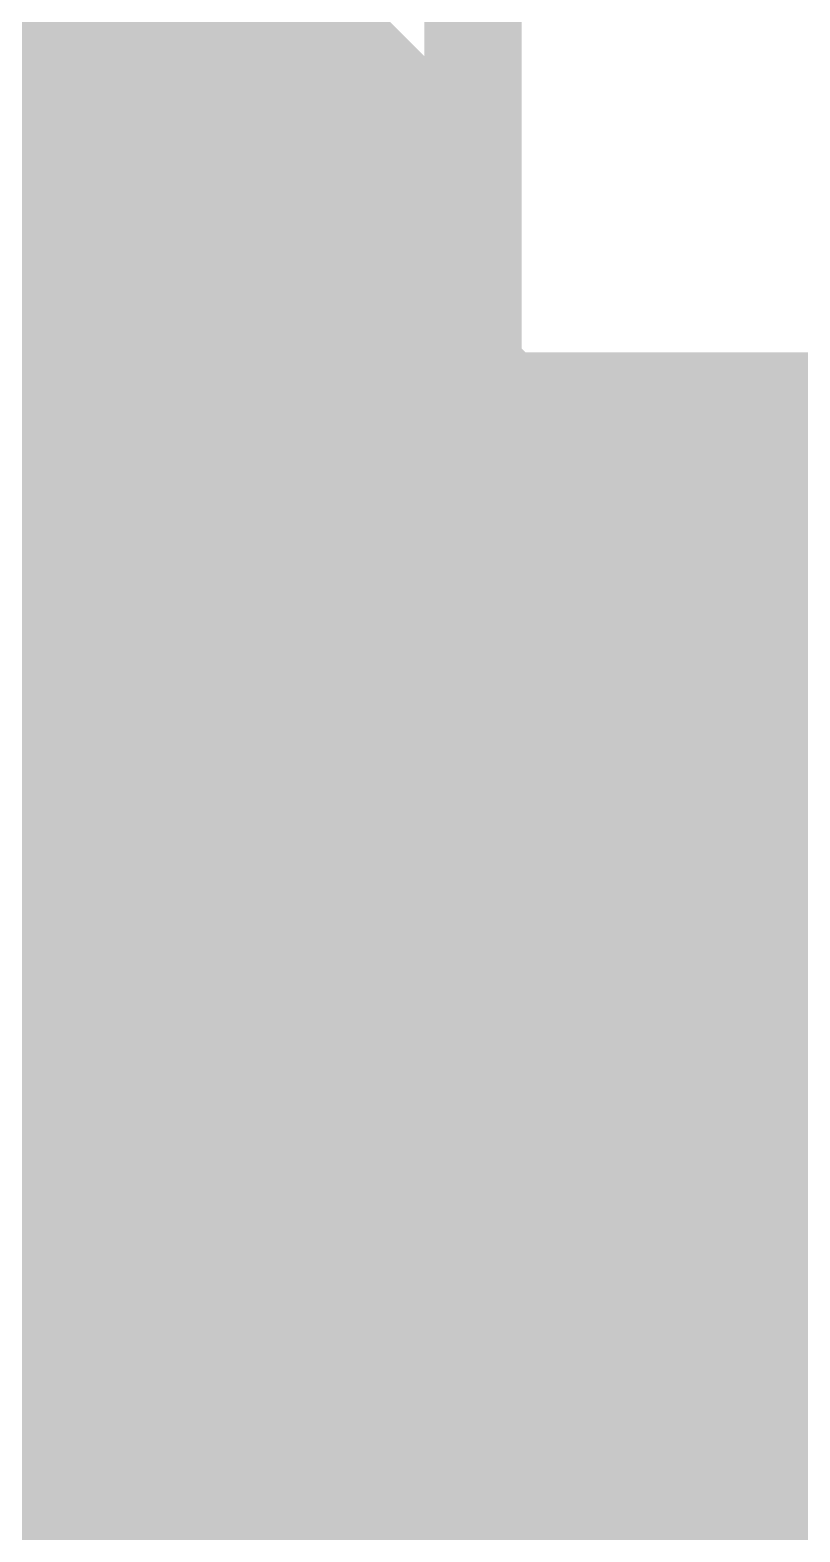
# Model space of a CAD drawing. Header units: inches. Extents: x 0 to 841, y 0 to 594.
# Drawn here: x 790.573 to 790.928, y 552.326 to 553.019 of the extents above; entities that cross this region are included whole.
import ezdxf

# ---------------------------------------------------------------- set-up
doc = ezdxf.new("R2010")
doc.units = ezdxf.units.IN
doc.layers.add('Sheet', color=255, linetype='Continuous')

msp = doc.modelspace()

# ---------------------------------------------------------------- linework, layer by layer
at = {"layer": 'Sheet'}
for points in [[(790.3801, 553.16924, 0.29972, 0.29972, 0), (790.3801, 553.12432, 0.29972, 0.29972, 0), (790.42502, 553.12432, 0.29972, 0.29972, 0), (790.46993, 553.12432, 0.29972, 0.29972, 0), (790.46993, 553.0794, 0.29972, 0.29972, 0), (790.51485, 553.03448, 0.29972, 0.29972, 0), (790.51485, 553.03448, 0.29972, 0.29972, 0), (790.55976, 552.98957, 0.29972, 0.29972, 0), (790.55976, 552.98957, 0.29972, 0.29972, 0), (790.60468, 552.94465, 0.29972, 0.29972, 0), (790.60468, 552.89973, 0.29972, 0.29972, 0), (790.64959, 552.89973, 0.29972, 0.29972, 0), (790.64959, 552.85481, 0.29972, 0.29972, 0), (790.64959, 552.80989, 0.29972, 0.29972, 0), (790.69451, 552.76497, 0.29972, 0.29972, 0), (790.69451, 552.76497, 0.29972, 0.29972, 0), (790.69451, 552.72006, 0.29972, 0.29972, 0), (790.73942, 552.67514, 0.29972, 0.29972, 0), (790.73942, 552.63022, 0.29972, 0.29972, 0), (790.73942, 552.5853, 0.29972, 0.29972, 0), (790.73942, 552.5853, 0.29972, 0.29972, 0), (790.73942, 552.54038, 0.29972, 0.29972, 0), (790.73942, 552.49546, 0.29972, 0.29972, 0)], [(790.3801, 553.16924, 0.29972, 0.29972, 0), (790.3801, 553.12432, 0.29972, 0.29972, 0), (790.42502, 553.12432, 0.29972, 0.29972, 0), (790.46993, 553.12432, 0.29972, 0.29972, 0), (790.46993, 553.0794, 0.29972, 0.29972, 0), (790.51485, 553.03448, 0.29972, 0.29972, 0), (790.51485, 553.03448, 0.29972, 0.29972, 0), (790.55976, 552.98957, 0.29972, 0.29972, 0), (790.55976, 552.98957, 0.29972, 0.29972, 0), (790.60468, 552.94465, 0.29972, 0.29972, 0), (790.60468, 552.89973, 0.29972, 0.29972, 0), (790.64959, 552.89973, 0.29972, 0.29972, 0), (790.64959, 552.85481, 0.29972, 0.29972, 0), (790.64959, 552.80989, 0.29972, 0.29972, 0), (790.69451, 552.76497, 0.29972, 0.29972, 0), (790.69451, 552.76497, 0.29972, 0.29972, 0), (790.69451, 552.72006, 0.29972, 0.29972, 0), (790.73942, 552.67514, 0.29972, 0.29972, 0), (790.73942, 552.63022, 0.29972, 0.29972, 0), (790.73942, 552.5853, 0.29972, 0.29972, 0), (790.73942, 552.5853, 0.29972, 0.29972, 0), (790.73942, 552.54038, 0.29972, 0.29972, 0), (790.73942, 552.49546, 0.29972, 0.29972, 0)], [(790.3801, 553.16924, 0.29972, 0.29972, 0), (790.3801, 553.12432, 0.29972, 0.29972, 0), (790.42502, 553.12432, 0.29972, 0.29972, 0), (790.46993, 553.12432, 0.29972, 0.29972, 0), (790.46993, 553.0794, 0.29972, 0.29972, 0), (790.51485, 553.03448, 0.29972, 0.29972, 0), (790.51485, 553.03448, 0.29972, 0.29972, 0), (790.55976, 552.98957, 0.29972, 0.29972, 0), (790.55976, 552.98957, 0.29972, 0.29972, 0), (790.60468, 552.94465, 0.29972, 0.29972, 0), (790.60468, 552.89973, 0.29972, 0.29972, 0), (790.64959, 552.89973, 0.29972, 0.29972, 0), (790.64959, 552.85481, 0.29972, 0.29972, 0), (790.64959, 552.80989, 0.29972, 0.29972, 0), (790.69451, 552.76497, 0.29972, 0.29972, 0), (790.69451, 552.76497, 0.29972, 0.29972, 0), (790.69451, 552.72006, 0.29972, 0.29972, 0), (790.73942, 552.67514, 0.29972, 0.29972, 0), (790.73942, 552.63022, 0.29972, 0.29972, 0), (790.73942, 552.5853, 0.29972, 0.29972, 0), (790.73942, 552.5853, 0.29972, 0.29972, 0), (790.73942, 552.54038, 0.29972, 0.29972, 0), (790.73942, 552.49546, 0.29972, 0.29972, 0)], [(790.3801, 553.16924, 0.29972, 0.29972, 0), (790.3801, 553.12432, 0.29972, 0.29972, 0), (790.42502, 553.12432, 0.29972, 0.29972, 0), (790.46993, 553.12432, 0.29972, 0.29972, 0), (790.46993, 553.0794, 0.29972, 0.29972, 0), (790.51485, 553.03448, 0.29972, 0.29972, 0), (790.51485, 553.03448, 0.29972, 0.29972, 0), (790.55976, 552.98957, 0.29972, 0.29972, 0), (790.55976, 552.98957, 0.29972, 0.29972, 0), (790.60468, 552.94465, 0.29972, 0.29972, 0), (790.60468, 552.89973, 0.29972, 0.29972, 0), (790.64959, 552.89973, 0.29972, 0.29972, 0), (790.64959, 552.85481, 0.29972, 0.29972, 0), (790.64959, 552.80989, 0.29972, 0.29972, 0), (790.69451, 552.76497, 0.29972, 0.29972, 0), (790.69451, 552.76497, 0.29972, 0.29972, 0), (790.69451, 552.72006, 0.29972, 0.29972, 0), (790.73942, 552.67514, 0.29972, 0.29972, 0), (790.73942, 552.63022, 0.29972, 0.29972, 0), (790.73942, 552.5853, 0.29972, 0.29972, 0), (790.73942, 552.5853, 0.29972, 0.29972, 0), (790.73942, 552.54038, 0.29972, 0.29972, 0), (790.73942, 552.49546, 0.29972, 0.29972, 0)], [(790.3801, 553.16924, 0.29972, 0.29972, 0), (790.3801, 553.12432, 0.29972, 0.29972, 0), (790.42502, 553.12432, 0.29972, 0.29972, 0), (790.46993, 553.12432, 0.29972, 0.29972, 0), (790.46993, 553.0794, 0.29972, 0.29972, 0), (790.51485, 553.03448, 0.29972, 0.29972, 0), (790.51485, 553.03448, 0.29972, 0.29972, 0), (790.55976, 552.98957, 0.29972, 0.29972, 0), (790.55976, 552.98957, 0.29972, 0.29972, 0), (790.60468, 552.94465, 0.29972, 0.29972, 0), (790.60468, 552.89973, 0.29972, 0.29972, 0), (790.64959, 552.89973, 0.29972, 0.29972, 0), (790.64959, 552.85481, 0.29972, 0.29972, 0), (790.64959, 552.80989, 0.29972, 0.29972, 0), (790.69451, 552.76497, 0.29972, 0.29972, 0), (790.69451, 552.76497, 0.29972, 0.29972, 0), (790.69451, 552.72006, 0.29972, 0.29972, 0), (790.73942, 552.67514, 0.29972, 0.29972, 0), (790.73942, 552.63022, 0.29972, 0.29972, 0), (790.73942, 552.5853, 0.29972, 0.29972, 0), (790.73942, 552.5853, 0.29972, 0.29972, 0), (790.73942, 552.54038, 0.29972, 0.29972, 0), (790.73942, 552.49546, 0.29972, 0.29972, 0)], [(790.3801, 553.16924, 0.29972, 0.29972, 0), (790.3801, 553.12432, 0.29972, 0.29972, 0), (790.42502, 553.12432, 0.29972, 0.29972, 0), (790.46993, 553.12432, 0.29972, 0.29972, 0), (790.46993, 553.0794, 0.29972, 0.29972, 0), (790.51485, 553.03448, 0.29972, 0.29972, 0), (790.51485, 553.03448, 0.29972, 0.29972, 0), (790.55976, 552.98957, 0.29972, 0.29972, 0), (790.55976, 552.98957, 0.29972, 0.29972, 0), (790.60468, 552.94465, 0.29972, 0.29972, 0), (790.60468, 552.89973, 0.29972, 0.29972, 0), (790.64959, 552.89973, 0.29972, 0.29972, 0), (790.64959, 552.85481, 0.29972, 0.29972, 0), (790.64959, 552.80989, 0.29972, 0.29972, 0), (790.69451, 552.76497, 0.29972, 0.29972, 0), (790.69451, 552.76497, 0.29972, 0.29972, 0), (790.69451, 552.72006, 0.29972, 0.29972, 0), (790.73942, 552.67514, 0.29972, 0.29972, 0), (790.73942, 552.63022, 0.29972, 0.29972, 0), (790.73942, 552.5853, 0.29972, 0.29972, 0), (790.73942, 552.5853, 0.29972, 0.29972, 0), (790.73942, 552.54038, 0.29972, 0.29972, 0), (790.73942, 552.49546, 0.29972, 0.29972, 0)], [(790.46993, 553.0794, 0.09906, 0.09906, 0), (790.51485, 553.03448, 0.09906, 0.09906, 0), (790.51485, 553.03448, 0.09906, 0.09906, 0), (790.55976, 552.98957, 0.09906, 0.09906, 0), (790.55976, 552.98957, 0.09906, 0.09906, 0), (790.60468, 552.94465, 0.09906, 0.09906, 0), (790.60468, 552.89973, 0.09906, 0.09906, 0), (790.64959, 552.89973, 0.09906, 0.09906, 0), (790.64959, 552.85481, 0.09906, 0.09906, 0), (790.64959, 552.80989, 0.09906, 0.09906, 0), (790.69451, 552.76497, 0.09906, 0.09906, 0), (790.69451, 552.76497, 0.09906, 0.09906, 0), (790.69451, 552.72006, 0.09906, 0.09906, 0), (790.73942, 552.67514, 0.09906, 0.09906, 0), (790.73942, 552.63022, 0.09906, 0.09906, 0), (790.73942, 552.5853, 0.09906, 0.09906, 0), (790.73942, 552.5853, 0.09906, 0.09906, 0), (790.73942, 552.54038, 0.09906, 0.09906, 0), (790.73942, 552.49546, 0.09906, 0.09906, 0)], [(790.46993, 553.0794, 0.09906, 0.09906, 0), (790.51485, 553.03448, 0.09906, 0.09906, 0), (790.51485, 553.03448, 0.09906, 0.09906, 0), (790.55976, 552.98957, 0.09906, 0.09906, 0), (790.55976, 552.98957, 0.09906, 0.09906, 0), (790.60468, 552.94465, 0.09906, 0.09906, 0), (790.60468, 552.89973, 0.09906, 0.09906, 0), (790.64959, 552.89973, 0.09906, 0.09906, 0), (790.64959, 552.85481, 0.09906, 0.09906, 0), (790.64959, 552.80989, 0.09906, 0.09906, 0), (790.69451, 552.76497, 0.09906, 0.09906, 0), (790.69451, 552.76497, 0.09906, 0.09906, 0), (790.69451, 552.72006, 0.09906, 0.09906, 0), (790.73942, 552.67514, 0.09906, 0.09906, 0), (790.73942, 552.63022, 0.09906, 0.09906, 0), (790.73942, 552.5853, 0.09906, 0.09906, 0), (790.73942, 552.5853, 0.09906, 0.09906, 0), (790.73942, 552.54038, 0.09906, 0.09906, 0), (790.73942, 552.49546, 0.09906, 0.09906, 0)], [(790.46993, 553.0794, 0.09906, 0.09906, 0), (790.51485, 553.03448, 0.09906, 0.09906, 0), (790.51485, 553.03448, 0.09906, 0.09906, 0), (790.55976, 552.98957, 0.09906, 0.09906, 0), (790.55976, 552.98957, 0.09906, 0.09906, 0), (790.60468, 552.94465, 0.09906, 0.09906, 0), (790.60468, 552.89973, 0.09906, 0.09906, 0), (790.64959, 552.89973, 0.09906, 0.09906, 0), (790.64959, 552.85481, 0.09906, 0.09906, 0), (790.64959, 552.80989, 0.09906, 0.09906, 0), (790.69451, 552.76497, 0.09906, 0.09906, 0), (790.69451, 552.76497, 0.09906, 0.09906, 0), (790.69451, 552.72006, 0.09906, 0.09906, 0), (790.73942, 552.67514, 0.09906, 0.09906, 0), (790.73942, 552.63022, 0.09906, 0.09906, 0), (790.73942, 552.5853, 0.09906, 0.09906, 0), (790.73942, 552.5853, 0.09906, 0.09906, 0), (790.73942, 552.54038, 0.09906, 0.09906, 0), (790.73942, 552.49546, 0.09906, 0.09906, 0)], [(790.46993, 553.0794, 0.09906, 0.09906, 0), (790.51485, 553.03448, 0.09906, 0.09906, 0), (790.51485, 553.03448, 0.09906, 0.09906, 0), (790.55976, 552.98957, 0.09906, 0.09906, 0), (790.55976, 552.98957, 0.09906, 0.09906, 0), (790.60468, 552.94465, 0.09906, 0.09906, 0), (790.60468, 552.89973, 0.09906, 0.09906, 0), (790.64959, 552.89973, 0.09906, 0.09906, 0), (790.64959, 552.85481, 0.09906, 0.09906, 0), (790.64959, 552.80989, 0.09906, 0.09906, 0), (790.69451, 552.76497, 0.09906, 0.09906, 0), (790.69451, 552.76497, 0.09906, 0.09906, 0), (790.69451, 552.72006, 0.09906, 0.09906, 0), (790.73942, 552.67514, 0.09906, 0.09906, 0), (790.73942, 552.63022, 0.09906, 0.09906, 0), (790.73942, 552.5853, 0.09906, 0.09906, 0), (790.73942, 552.5853, 0.09906, 0.09906, 0), (790.73942, 552.54038, 0.09906, 0.09906, 0), (790.73942, 552.49546, 0.09906, 0.09906, 0)], [(790.46993, 553.0794, 0.09906, 0.09906, 0), (790.51485, 553.03448, 0.09906, 0.09906, 0), (790.51485, 553.03448, 0.09906, 0.09906, 0), (790.55976, 552.98957, 0.09906, 0.09906, 0), (790.55976, 552.98957, 0.09906, 0.09906, 0), (790.60468, 552.94465, 0.09906, 0.09906, 0), (790.60468, 552.89973, 0.09906, 0.09906, 0), (790.64959, 552.89973, 0.09906, 0.09906, 0), (790.64959, 552.85481, 0.09906, 0.09906, 0), (790.64959, 552.80989, 0.09906, 0.09906, 0), (790.69451, 552.76497, 0.09906, 0.09906, 0), (790.69451, 552.76497, 0.09906, 0.09906, 0), (790.69451, 552.72006, 0.09906, 0.09906, 0), (790.73942, 552.67514, 0.09906, 0.09906, 0), (790.73942, 552.63022, 0.09906, 0.09906, 0), (790.73942, 552.5853, 0.09906, 0.09906, 0), (790.73942, 552.5853, 0.09906, 0.09906, 0), (790.73942, 552.54038, 0.09906, 0.09906, 0), (790.73942, 552.49546, 0.09906, 0.09906, 0)], [(790.46993, 553.0794, 0.09906, 0.09906, 0), (790.51485, 553.03448, 0.09906, 0.09906, 0), (790.51485, 553.03448, 0.09906, 0.09906, 0), (790.55976, 552.98957, 0.09906, 0.09906, 0), (790.55976, 552.98957, 0.09906, 0.09906, 0), (790.60468, 552.94465, 0.09906, 0.09906, 0), (790.60468, 552.89973, 0.09906, 0.09906, 0), (790.64959, 552.89973, 0.09906, 0.09906, 0), (790.64959, 552.85481, 0.09906, 0.09906, 0), (790.64959, 552.80989, 0.09906, 0.09906, 0), (790.69451, 552.76497, 0.09906, 0.09906, 0), (790.69451, 552.76497, 0.09906, 0.09906, 0), (790.69451, 552.72006, 0.09906, 0.09906, 0), (790.73942, 552.67514, 0.09906, 0.09906, 0), (790.73942, 552.63022, 0.09906, 0.09906, 0), (790.73942, 552.5853, 0.09906, 0.09906, 0), (790.73942, 552.5853, 0.09906, 0.09906, 0), (790.73942, 552.54038, 0.09906, 0.09906, 0), (790.73942, 552.49546, 0.09906, 0.09906, 0)], [(790.3801, 552.80989, 0.29972, 0.29972, 0), (790.42502, 552.80989, 0.29972, 0.29972, 0), (790.42502, 552.76497, 0.29972, 0.29972, 0), (790.42502, 552.76497, 0.29972, 0.29972, 0), (790.46993, 552.72006, 0.29972, 0.29972, 0), (790.46993, 552.72006, 0.29972, 0.29972, 0), (790.46993, 552.67514, 0.29972, 0.29972, 0), (790.46993, 552.67514, 0.29972, 0.29972, 0), (790.46993, 552.63022, 0.29972, 0.29972, 0), (790.51485, 552.63022, 0.29972, 0.29972, 0), (790.51485, 552.5853, 0.29972, 0.29972, 0), (790.51485, 552.5853, 0.29972, 0.29972, 0), (790.51485, 552.54038, 0.29972, 0.29972, 0), (790.51485, 552.54038, 0.29972, 0.29972, 0), (790.51485, 552.49546, 0.29972, 0.29972, 0)], [(790.3801, 552.80989, 0.29972, 0.29972, 0), (790.42502, 552.80989, 0.29972, 0.29972, 0), (790.42502, 552.76497, 0.29972, 0.29972, 0), (790.42502, 552.76497, 0.29972, 0.29972, 0), (790.46993, 552.72006, 0.29972, 0.29972, 0), (790.46993, 552.72006, 0.29972, 0.29972, 0), (790.46993, 552.67514, 0.29972, 0.29972, 0), (790.46993, 552.67514, 0.29972, 0.29972, 0), (790.46993, 552.63022, 0.29972, 0.29972, 0), (790.51485, 552.63022, 0.29972, 0.29972, 0), (790.51485, 552.5853, 0.29972, 0.29972, 0), (790.51485, 552.5853, 0.29972, 0.29972, 0), (790.51485, 552.54038, 0.29972, 0.29972, 0), (790.51485, 552.54038, 0.29972, 0.29972, 0), (790.51485, 552.49546, 0.29972, 0.29972, 0)], [(790.3801, 552.80989, 0.29972, 0.29972, 0), (790.42502, 552.80989, 0.29972, 0.29972, 0), (790.42502, 552.76497, 0.29972, 0.29972, 0), (790.42502, 552.76497, 0.29972, 0.29972, 0), (790.46993, 552.72006, 0.29972, 0.29972, 0), (790.46993, 552.72006, 0.29972, 0.29972, 0), (790.46993, 552.67514, 0.29972, 0.29972, 0), (790.46993, 552.67514, 0.29972, 0.29972, 0), (790.46993, 552.63022, 0.29972, 0.29972, 0), (790.51485, 552.63022, 0.29972, 0.29972, 0), (790.51485, 552.5853, 0.29972, 0.29972, 0), (790.51485, 552.5853, 0.29972, 0.29972, 0), (790.51485, 552.54038, 0.29972, 0.29972, 0), (790.51485, 552.54038, 0.29972, 0.29972, 0), (790.51485, 552.49546, 0.29972, 0.29972, 0)], [(790.3801, 552.80989, 0.29972, 0.29972, 0), (790.42502, 552.80989, 0.29972, 0.29972, 0), (790.42502, 552.76497, 0.29972, 0.29972, 0), (790.42502, 552.76497, 0.29972, 0.29972, 0), (790.46993, 552.72006, 0.29972, 0.29972, 0), (790.46993, 552.72006, 0.29972, 0.29972, 0), (790.46993, 552.67514, 0.29972, 0.29972, 0), (790.46993, 552.67514, 0.29972, 0.29972, 0), (790.46993, 552.63022, 0.29972, 0.29972, 0), (790.51485, 552.63022, 0.29972, 0.29972, 0), (790.51485, 552.5853, 0.29972, 0.29972, 0), (790.51485, 552.5853, 0.29972, 0.29972, 0), (790.51485, 552.54038, 0.29972, 0.29972, 0), (790.51485, 552.54038, 0.29972, 0.29972, 0), (790.51485, 552.49546, 0.29972, 0.29972, 0)], [(790.02077, 552.49546, 0.7493, 0.7493, 0), (790.02077, 552.49546, 0.7493, 0.7493, 0), (795.00641, 552.49546, 0.7493, 0.7493, 0)], [(790.51485, 552.49546, 0.29972, 0.29972, 0), (790.51485, 552.45055, 0.29972, 0.29972, 0), (790.51485, 552.45055, 0.29972, 0.29972, 0), (790.51485, 552.40563, 0.29972, 0.29972, 0), (790.51485, 552.36071, 0.29972, 0.29972, 0), (790.51485, 552.36071, 0.29972, 0.29972, 0), (790.46993, 552.31579, 0.29972, 0.29972, 0), (790.46993, 552.31579, 0.29972, 0.29972, 0), (790.46993, 552.27087, 0.29972, 0.29972, 0), (790.46993, 552.27087, 0.29972, 0.29972, 0), (790.46993, 552.22595, 0.29972, 0.29972, 0), (790.42502, 552.22595, 0.29972, 0.29972, 0), (790.42502, 552.18104, 0.29972, 0.29972, 0), (790.42502, 552.18104, 0.29972, 0.29972, 0), (790.3801, 552.13612, 0.29972, 0.29972, 0)], [(790.51485, 552.49546, 0.29972, 0.29972, 0), (790.51485, 552.45055, 0.29972, 0.29972, 0), (790.51485, 552.45055, 0.29972, 0.29972, 0), (790.51485, 552.40563, 0.29972, 0.29972, 0), (790.51485, 552.36071, 0.29972, 0.29972, 0), (790.51485, 552.36071, 0.29972, 0.29972, 0), (790.46993, 552.31579, 0.29972, 0.29972, 0), (790.46993, 552.31579, 0.29972, 0.29972, 0), (790.46993, 552.27087, 0.29972, 0.29972, 0), (790.46993, 552.27087, 0.29972, 0.29972, 0), (790.46993, 552.22595, 0.29972, 0.29972, 0), (790.42502, 552.22595, 0.29972, 0.29972, 0), (790.42502, 552.18104, 0.29972, 0.29972, 0), (790.42502, 552.18104, 0.29972, 0.29972, 0), (790.3801, 552.13612, 0.29972, 0.29972, 0)], [(790.51485, 552.49546, 0.29972, 0.29972, 0), (790.51485, 552.45055, 0.29972, 0.29972, 0), (790.51485, 552.45055, 0.29972, 0.29972, 0), (790.51485, 552.40563, 0.29972, 0.29972, 0), (790.51485, 552.36071, 0.29972, 0.29972, 0), (790.51485, 552.36071, 0.29972, 0.29972, 0), (790.46993, 552.31579, 0.29972, 0.29972, 0), (790.46993, 552.31579, 0.29972, 0.29972, 0), (790.46993, 552.27087, 0.29972, 0.29972, 0), (790.46993, 552.27087, 0.29972, 0.29972, 0), (790.46993, 552.22595, 0.29972, 0.29972, 0), (790.42502, 552.22595, 0.29972, 0.29972, 0), (790.42502, 552.18104, 0.29972, 0.29972, 0), (790.42502, 552.18104, 0.29972, 0.29972, 0), (790.3801, 552.13612, 0.29972, 0.29972, 0)], [(790.51485, 552.49546, 0.29972, 0.29972, 0), (790.51485, 552.45055, 0.29972, 0.29972, 0), (790.51485, 552.45055, 0.29972, 0.29972, 0), (790.51485, 552.40563, 0.29972, 0.29972, 0), (790.51485, 552.36071, 0.29972, 0.29972, 0), (790.51485, 552.36071, 0.29972, 0.29972, 0), (790.46993, 552.31579, 0.29972, 0.29972, 0), (790.46993, 552.31579, 0.29972, 0.29972, 0), (790.46993, 552.27087, 0.29972, 0.29972, 0), (790.46993, 552.27087, 0.29972, 0.29972, 0), (790.46993, 552.22595, 0.29972, 0.29972, 0), (790.42502, 552.22595, 0.29972, 0.29972, 0), (790.42502, 552.18104, 0.29972, 0.29972, 0), (790.42502, 552.18104, 0.29972, 0.29972, 0), (790.3801, 552.13612, 0.29972, 0.29972, 0)], [(790.51485, 552.49546, 0.29972, 0.29972, 0), (790.51485, 552.49546, 0.29972, 0.29972, 0), (790.51485, 552.49546, 0.29972, 0.29972, 0), (790.51485, 552.49546, 0.29972, 0.29972, 0), (790.51485, 552.49546, 0.29972, 0.29972, 0), (790.51485, 552.49546, 0.29972, 0.29972, 0), (790.51485, 552.49546, 0.29972, 0.29972, 0), (790.51485, 552.49546, 0.29972, 0.29972, 0), (790.51485, 552.49546, 0.29972, 0.29972, 0), (790.51485, 552.49546, 0.29972, 0.29972, 0), (790.51485, 552.49546, 0.29972, 0.29972, 0), (790.51485, 552.49546, 0.29972, 0.29972, 0), (790.51485, 552.49546, 0.29972, 0.29972, 0), (790.51485, 552.49546, 0.29972, 0.29972, 0), (790.51485, 552.49546, 0.29972, 0.29972, 0), (790.51485, 552.49546, 0.29972, 0.29972, 0), (790.51485, 552.49546, 0.29972, 0.29972, 0), (790.51485, 552.49546, 0.29972, 0.29972, 0), (790.51485, 552.49546, 0.29972, 0.29972, 0), (790.51485, 552.49546, 0.29972, 0.29972, 0), (790.51485, 552.49546, 0.29972, 0.29972, 0), (790.51485, 552.49546, 0.29972, 0.29972, 0), (790.51485, 552.49546, 0.29972, 0.29972, 0), (790.51485, 552.49546, 0.29972, 0.29972, 0), (790.51485, 552.49546, 0.29972, 0.29972, 0), (790.51485, 552.49546, 0.29972, 0.29972, 0), (790.51485, 552.49546, 0.29972, 0.29972, 0), (790.51485, 552.49546, 0.29972, 0.29972, 0), (790.51485, 552.49546, 0.29972, 0.29972, 0), (790.51485, 552.49546, 0.29972, 0.29972, 0), (790.51485, 552.49546, 0.29972, 0.29972, 0), (790.51485, 552.49546, 0.29972, 0.29972, 0), (790.51485, 552.49546, 0.29972, 0.29972, 0)], [(790.51485, 552.49546, 0.29972, 0.29972, 0), (790.51485, 552.49546, 0.29972, 0.29972, 0)], [(790.51485, 552.49546, 0.29972, 0.29972, 0), (790.51485, 552.49546, 0.29972, 0.29972, 0), (790.51485, 552.49546, 0.29972, 0.29972, 0), (790.51485, 552.49546, 0.29972, 0.29972, 0), (790.51485, 552.49546, 0.29972, 0.29972, 0), (790.51485, 552.49546, 0.29972, 0.29972, 0), (790.51485, 552.49546, 0.29972, 0.29972, 0), (790.51485, 552.49546, 0.29972, 0.29972, 0), (790.51485, 552.49546, 0.29972, 0.29972, 0), (790.51485, 552.49546, 0.29972, 0.29972, 0), (790.51485, 552.49546, 0.29972, 0.29972, 0), (790.51485, 552.49546, 0.29972, 0.29972, 0), (790.51485, 552.49546, 0.29972, 0.29972, 0), (790.51485, 552.49546, 0.29972, 0.29972, 0), (790.51485, 552.49546, 0.29972, 0.29972, 0), (790.51485, 552.49546, 0.29972, 0.29972, 0), (790.51485, 552.49546, 0.29972, 0.29972, 0), (790.51485, 552.49546, 0.29972, 0.29972, 0), (790.51485, 552.49546, 0.29972, 0.29972, 0), (790.51485, 552.49546, 0.29972, 0.29972, 0), (790.51485, 552.49546, 0.29972, 0.29972, 0), (790.51485, 552.49546, 0.29972, 0.29972, 0), (790.51485, 552.49546, 0.29972, 0.29972, 0), (790.51485, 552.49546, 0.29972, 0.29972, 0), (790.51485, 552.49546, 0.29972, 0.29972, 0), (790.51485, 552.49546, 0.29972, 0.29972, 0), (790.51485, 552.49546, 0.29972, 0.29972, 0), (790.51485, 552.49546, 0.29972, 0.29972, 0), (790.51485, 552.49546, 0.29972, 0.29972, 0), (790.51485, 552.49546, 0.29972, 0.29972, 0), (790.51485, 552.49546, 0.29972, 0.29972, 0), (790.51485, 552.49546, 0.29972, 0.29972, 0), (790.51485, 552.49546, 0.29972, 0.29972, 0)], [(790.51485, 552.49546, 0.29972, 0.29972, 0), (790.51485, 552.49546, 0.29972, 0.29972, 0)], [(790.51485, 552.49546, 0.29972, 0.29972, 0), (790.51485, 552.49546, 0.29972, 0.29972, 0), (790.51485, 552.49546, 0.29972, 0.29972, 0), (790.51485, 552.49546, 0.29972, 0.29972, 0), (790.51485, 552.49546, 0.29972, 0.29972, 0), (790.51485, 552.49546, 0.29972, 0.29972, 0), (790.51485, 552.49546, 0.29972, 0.29972, 0), (790.51485, 552.49546, 0.29972, 0.29972, 0), (790.51485, 552.49546, 0.29972, 0.29972, 0), (790.51485, 552.49546, 0.29972, 0.29972, 0), (790.51485, 552.49546, 0.29972, 0.29972, 0), (790.51485, 552.49546, 0.29972, 0.29972, 0), (790.51485, 552.49546, 0.29972, 0.29972, 0), (790.51485, 552.49546, 0.29972, 0.29972, 0), (790.51485, 552.49546, 0.29972, 0.29972, 0), (790.51485, 552.49546, 0.29972, 0.29972, 0), (790.51485, 552.49546, 0.29972, 0.29972, 0), (790.51485, 552.49546, 0.29972, 0.29972, 0), (790.51485, 552.49546, 0.29972, 0.29972, 0), (790.51485, 552.49546, 0.29972, 0.29972, 0), (790.51485, 552.49546, 0.29972, 0.29972, 0), (790.51485, 552.49546, 0.29972, 0.29972, 0), (790.51485, 552.49546, 0.29972, 0.29972, 0), (790.51485, 552.49546, 0.29972, 0.29972, 0), (790.51485, 552.49546, 0.29972, 0.29972, 0), (790.51485, 552.49546, 0.29972, 0.29972, 0), (790.51485, 552.49546, 0.29972, 0.29972, 0), (790.51485, 552.49546, 0.29972, 0.29972, 0), (790.51485, 552.49546, 0.29972, 0.29972, 0), (790.51485, 552.49546, 0.29972, 0.29972, 0), (790.51485, 552.49546, 0.29972, 0.29972, 0), (790.51485, 552.49546, 0.29972, 0.29972, 0), (790.51485, 552.49546, 0.29972, 0.29972, 0)], [(790.51485, 552.49546, 0.29972, 0.29972, 0), (790.51485, 552.49546, 0.29972, 0.29972, 0)], [(790.51485, 552.49546, 0.29972, 0.29972, 0), (790.51485, 552.49546, 0.29972, 0.29972, 0), (790.51485, 552.49546, 0.29972, 0.29972, 0), (790.51485, 552.49546, 0.29972, 0.29972, 0), (790.51485, 552.49546, 0.29972, 0.29972, 0), (790.51485, 552.49546, 0.29972, 0.29972, 0), (790.51485, 552.49546, 0.29972, 0.29972, 0), (790.51485, 552.49546, 0.29972, 0.29972, 0), (790.51485, 552.49546, 0.29972, 0.29972, 0), (790.51485, 552.49546, 0.29972, 0.29972, 0), (790.51485, 552.49546, 0.29972, 0.29972, 0), (790.51485, 552.49546, 0.29972, 0.29972, 0), (790.51485, 552.49546, 0.29972, 0.29972, 0), (790.51485, 552.49546, 0.29972, 0.29972, 0), (790.51485, 552.49546, 0.29972, 0.29972, 0), (790.51485, 552.49546, 0.29972, 0.29972, 0), (790.51485, 552.49546, 0.29972, 0.29972, 0), (790.51485, 552.49546, 0.29972, 0.29972, 0), (790.51485, 552.49546, 0.29972, 0.29972, 0), (790.51485, 552.49546, 0.29972, 0.29972, 0), (790.51485, 552.49546, 0.29972, 0.29972, 0), (790.51485, 552.49546, 0.29972, 0.29972, 0), (790.51485, 552.49546, 0.29972, 0.29972, 0), (790.51485, 552.49546, 0.29972, 0.29972, 0), (790.51485, 552.49546, 0.29972, 0.29972, 0), (790.51485, 552.49546, 0.29972, 0.29972, 0), (790.51485, 552.49546, 0.29972, 0.29972, 0), (790.51485, 552.49546, 0.29972, 0.29972, 0), (790.51485, 552.49546, 0.29972, 0.29972, 0), (790.51485, 552.49546, 0.29972, 0.29972, 0), (790.51485, 552.49546, 0.29972, 0.29972, 0), (790.51485, 552.49546, 0.29972, 0.29972, 0), (790.51485, 552.49546, 0.29972, 0.29972, 0)], [(790.51485, 552.49546, 0.29972, 0.29972, 0), (790.51485, 552.49546, 0.29972, 0.29972, 0)], [(790.73942, 552.49546, 0.29972, 0.29972, 0), (790.73942, 552.45055, 0.29972, 0.29972, 0), (790.73942, 552.40563, 0.29972, 0.29972, 0), (790.73942, 552.36071, 0.29972, 0.29972, 0), (790.73942, 552.31579, 0.29972, 0.29972, 0), (790.73942, 552.31579, 0.29972, 0.29972, 0), (790.69451, 552.27087, 0.29972, 0.29972, 0), (790.69451, 552.22595, 0.29972, 0.29972, 0), (790.69451, 552.18104, 0.29972, 0.29972, 0), (790.64959, 552.13612, 0.29972, 0.29972, 0)], [(790.73942, 552.49546, 0.29972, 0.29972, 0), (790.73942, 552.45055, 0.29972, 0.29972, 0), (790.73942, 552.40563, 0.29972, 0.29972, 0), (790.73942, 552.36071, 0.29972, 0.29972, 0), (790.73942, 552.31579, 0.29972, 0.29972, 0), (790.73942, 552.31579, 0.29972, 0.29972, 0), (790.69451, 552.27087, 0.29972, 0.29972, 0), (790.69451, 552.22595, 0.29972, 0.29972, 0), (790.69451, 552.18104, 0.29972, 0.29972, 0), (790.64959, 552.13612, 0.29972, 0.29972, 0)], [(790.73942, 552.49546, 0.29972, 0.29972, 0), (790.73942, 552.45055, 0.29972, 0.29972, 0), (790.73942, 552.40563, 0.29972, 0.29972, 0), (790.73942, 552.36071, 0.29972, 0.29972, 0), (790.73942, 552.31579, 0.29972, 0.29972, 0), (790.73942, 552.31579, 0.29972, 0.29972, 0), (790.69451, 552.27087, 0.29972, 0.29972, 0), (790.69451, 552.22595, 0.29972, 0.29972, 0), (790.69451, 552.18104, 0.29972, 0.29972, 0), (790.64959, 552.13612, 0.29972, 0.29972, 0)], [(790.73942, 552.49546, 0.29972, 0.29972, 0), (790.73942, 552.45055, 0.29972, 0.29972, 0), (790.73942, 552.40563, 0.29972, 0.29972, 0), (790.73942, 552.36071, 0.29972, 0.29972, 0), (790.73942, 552.31579, 0.29972, 0.29972, 0), (790.73942, 552.31579, 0.29972, 0.29972, 0), (790.69451, 552.27087, 0.29972, 0.29972, 0), (790.69451, 552.22595, 0.29972, 0.29972, 0), (790.69451, 552.18104, 0.29972, 0.29972, 0), (790.64959, 552.13612, 0.29972, 0.29972, 0)], [(790.73942, 552.49546, 0.29972, 0.29972, 0), (790.73942, 552.45055, 0.29972, 0.29972, 0), (790.73942, 552.40563, 0.29972, 0.29972, 0), (790.73942, 552.36071, 0.29972, 0.29972, 0), (790.73942, 552.31579, 0.29972, 0.29972, 0), (790.73942, 552.31579, 0.29972, 0.29972, 0), (790.69451, 552.27087, 0.29972, 0.29972, 0), (790.69451, 552.22595, 0.29972, 0.29972, 0), (790.69451, 552.18104, 0.29972, 0.29972, 0), (790.64959, 552.13612, 0.29972, 0.29972, 0)], [(790.73942, 552.49546, 0.29972, 0.29972, 0), (790.73942, 552.45055, 0.29972, 0.29972, 0), (790.73942, 552.40563, 0.29972, 0.29972, 0), (790.73942, 552.36071, 0.29972, 0.29972, 0), (790.73942, 552.31579, 0.29972, 0.29972, 0), (790.73942, 552.31579, 0.29972, 0.29972, 0), (790.69451, 552.27087, 0.29972, 0.29972, 0), (790.69451, 552.22595, 0.29972, 0.29972, 0), (790.69451, 552.18104, 0.29972, 0.29972, 0), (790.64959, 552.13612, 0.29972, 0.29972, 0)], [(790.73942, 552.49546, 0.29972, 0.29972, 0), (790.73942, 552.49546, 0.29972, 0.29972, 0), (790.73942, 552.49546, 0.29972, 0.29972, 0), (790.73942, 552.49546, 0.29972, 0.29972, 0), (790.73942, 552.49546, 0.29972, 0.29972, 0), (790.73942, 552.49546, 0.29972, 0.29972, 0), (790.73942, 552.49546, 0.29972, 0.29972, 0), (790.73942, 552.49546, 0.29972, 0.29972, 0), (790.73942, 552.49546, 0.29972, 0.29972, 0), (790.73942, 552.49546, 0.29972, 0.29972, 0), (790.73942, 552.49546, 0.29972, 0.29972, 0), (790.73942, 552.49546, 0.29972, 0.29972, 0), (790.73942, 552.49546, 0.29972, 0.29972, 0), (790.73942, 552.49546, 0.29972, 0.29972, 0), (790.73942, 552.49546, 0.29972, 0.29972, 0), (790.73942, 552.49546, 0.29972, 0.29972, 0), (790.73942, 552.49546, 0.29972, 0.29972, 0), (790.73942, 552.49546, 0.29972, 0.29972, 0), (790.73942, 552.49546, 0.29972, 0.29972, 0), (790.73942, 552.49546, 0.29972, 0.29972, 0), (790.73942, 552.49546, 0.29972, 0.29972, 0), (790.73942, 552.49546, 0.29972, 0.29972, 0), (790.73942, 552.49546, 0.29972, 0.29972, 0), (790.73942, 552.49546, 0.29972, 0.29972, 0), (790.73942, 552.49546, 0.29972, 0.29972, 0), (790.73942, 552.49546, 0.29972, 0.29972, 0), (790.73942, 552.49546, 0.29972, 0.29972, 0), (790.73942, 552.49546, 0.29972, 0.29972, 0), (790.73942, 552.49546, 0.29972, 0.29972, 0), (790.73942, 552.49546, 0.29972, 0.29972, 0), (790.73942, 552.49546, 0.29972, 0.29972, 0), (790.73942, 552.49546, 0.29972, 0.29972, 0), (790.73942, 552.49546, 0.29972, 0.29972, 0)], [(790.73942, 552.49546, 0.29972, 0.29972, 0), (790.73942, 552.49546, 0.29972, 0.29972, 0)], [(790.73942, 552.49546, 0.29972, 0.29972, 0), (790.73942, 552.49546, 0.29972, 0.29972, 0), (790.73942, 552.49546, 0.29972, 0.29972, 0), (790.73942, 552.49546, 0.29972, 0.29972, 0), (790.73942, 552.49546, 0.29972, 0.29972, 0), (790.73942, 552.49546, 0.29972, 0.29972, 0), (790.73942, 552.49546, 0.29972, 0.29972, 0), (790.73942, 552.49546, 0.29972, 0.29972, 0), (790.73942, 552.49546, 0.29972, 0.29972, 0), (790.73942, 552.49546, 0.29972, 0.29972, 0), (790.73942, 552.49546, 0.29972, 0.29972, 0), (790.73942, 552.49546, 0.29972, 0.29972, 0), (790.73942, 552.49546, 0.29972, 0.29972, 0), (790.73942, 552.49546, 0.29972, 0.29972, 0), (790.73942, 552.49546, 0.29972, 0.29972, 0), (790.73942, 552.49546, 0.29972, 0.29972, 0), (790.73942, 552.49546, 0.29972, 0.29972, 0), (790.73942, 552.49546, 0.29972, 0.29972, 0), (790.73942, 552.49546, 0.29972, 0.29972, 0), (790.73942, 552.49546, 0.29972, 0.29972, 0), (790.73942, 552.49546, 0.29972, 0.29972, 0), (790.73942, 552.49546, 0.29972, 0.29972, 0), (790.73942, 552.49546, 0.29972, 0.29972, 0), (790.73942, 552.49546, 0.29972, 0.29972, 0), (790.73942, 552.49546, 0.29972, 0.29972, 0), (790.73942, 552.49546, 0.29972, 0.29972, 0), (790.73942, 552.49546, 0.29972, 0.29972, 0), (790.73942, 552.49546, 0.29972, 0.29972, 0), (790.73942, 552.49546, 0.29972, 0.29972, 0), (790.73942, 552.49546, 0.29972, 0.29972, 0), (790.73942, 552.49546, 0.29972, 0.29972, 0), (790.73942, 552.49546, 0.29972, 0.29972, 0), (790.73942, 552.49546, 0.29972, 0.29972, 0)], [(790.73942, 552.49546, 0.29972, 0.29972, 0), (790.73942, 552.49546, 0.29972, 0.29972, 0)], [(790.73942, 552.49546, 0.29972, 0.29972, 0), (790.73942, 552.49546, 0.29972, 0.29972, 0), (790.73942, 552.49546, 0.29972, 0.29972, 0), (790.73942, 552.49546, 0.29972, 0.29972, 0), (790.73942, 552.49546, 0.29972, 0.29972, 0), (790.73942, 552.49546, 0.29972, 0.29972, 0), (790.73942, 552.49546, 0.29972, 0.29972, 0), (790.73942, 552.49546, 0.29972, 0.29972, 0), (790.73942, 552.49546, 0.29972, 0.29972, 0), (790.73942, 552.49546, 0.29972, 0.29972, 0), (790.73942, 552.49546, 0.29972, 0.29972, 0), (790.73942, 552.49546, 0.29972, 0.29972, 0), (790.73942, 552.49546, 0.29972, 0.29972, 0), (790.73942, 552.49546, 0.29972, 0.29972, 0), (790.73942, 552.49546, 0.29972, 0.29972, 0), (790.73942, 552.49546, 0.29972, 0.29972, 0), (790.73942, 552.49546, 0.29972, 0.29972, 0), (790.73942, 552.49546, 0.29972, 0.29972, 0), (790.73942, 552.49546, 0.29972, 0.29972, 0), (790.73942, 552.49546, 0.29972, 0.29972, 0), (790.73942, 552.49546, 0.29972, 0.29972, 0), (790.73942, 552.49546, 0.29972, 0.29972, 0), (790.73942, 552.49546, 0.29972, 0.29972, 0), (790.73942, 552.49546, 0.29972, 0.29972, 0), (790.73942, 552.49546, 0.29972, 0.29972, 0), (790.73942, 552.49546, 0.29972, 0.29972, 0), (790.73942, 552.49546, 0.29972, 0.29972, 0), (790.73942, 552.49546, 0.29972, 0.29972, 0), (790.73942, 552.49546, 0.29972, 0.29972, 0), (790.73942, 552.49546, 0.29972, 0.29972, 0), (790.73942, 552.49546, 0.29972, 0.29972, 0), (790.73942, 552.49546, 0.29972, 0.29972, 0), (790.73942, 552.49546, 0.29972, 0.29972, 0)], [(790.73942, 552.49546, 0.29972, 0.29972, 0), (790.73942, 552.49546, 0.29972, 0.29972, 0)], [(790.73942, 552.49546, 0.29972, 0.29972, 0), (790.73942, 552.49546, 0.29972, 0.29972, 0), (790.73942, 552.49546, 0.29972, 0.29972, 0), (790.73942, 552.49546, 0.29972, 0.29972, 0), (790.73942, 552.49546, 0.29972, 0.29972, 0), (790.73942, 552.49546, 0.29972, 0.29972, 0), (790.73942, 552.49546, 0.29972, 0.29972, 0), (790.73942, 552.49546, 0.29972, 0.29972, 0), (790.73942, 552.49546, 0.29972, 0.29972, 0), (790.73942, 552.49546, 0.29972, 0.29972, 0), (790.73942, 552.49546, 0.29972, 0.29972, 0), (790.73942, 552.49546, 0.29972, 0.29972, 0), (790.73942, 552.49546, 0.29972, 0.29972, 0), (790.73942, 552.49546, 0.29972, 0.29972, 0), (790.73942, 552.49546, 0.29972, 0.29972, 0), (790.73942, 552.49546, 0.29972, 0.29972, 0), (790.73942, 552.49546, 0.29972, 0.29972, 0), (790.73942, 552.49546, 0.29972, 0.29972, 0), (790.73942, 552.49546, 0.29972, 0.29972, 0), (790.73942, 552.49546, 0.29972, 0.29972, 0), (790.73942, 552.49546, 0.29972, 0.29972, 0), (790.73942, 552.49546, 0.29972, 0.29972, 0), (790.73942, 552.49546, 0.29972, 0.29972, 0), (790.73942, 552.49546, 0.29972, 0.29972, 0), (790.73942, 552.49546, 0.29972, 0.29972, 0), (790.73942, 552.49546, 0.29972, 0.29972, 0), (790.73942, 552.49546, 0.29972, 0.29972, 0), (790.73942, 552.49546, 0.29972, 0.29972, 0), (790.73942, 552.49546, 0.29972, 0.29972, 0), (790.73942, 552.49546, 0.29972, 0.29972, 0), (790.73942, 552.49546, 0.29972, 0.29972, 0), (790.73942, 552.49546, 0.29972, 0.29972, 0), (790.73942, 552.49546, 0.29972, 0.29972, 0)], [(790.73942, 552.49546, 0.29972, 0.29972, 0), (790.73942, 552.49546, 0.29972, 0.29972, 0)], [(790.73942, 552.49546, 0.29972, 0.29972, 0), (790.73942, 552.49546, 0.29972, 0.29972, 0), (790.73942, 552.49546, 0.29972, 0.29972, 0), (790.73942, 552.49546, 0.29972, 0.29972, 0), (790.73942, 552.49546, 0.29972, 0.29972, 0), (790.73942, 552.49546, 0.29972, 0.29972, 0), (790.73942, 552.49546, 0.29972, 0.29972, 0), (790.73942, 552.49546, 0.29972, 0.29972, 0), (790.73942, 552.49546, 0.29972, 0.29972, 0), (790.73942, 552.49546, 0.29972, 0.29972, 0), (790.73942, 552.49546, 0.29972, 0.29972, 0), (790.73942, 552.49546, 0.29972, 0.29972, 0), (790.73942, 552.49546, 0.29972, 0.29972, 0), (790.73942, 552.49546, 0.29972, 0.29972, 0), (790.73942, 552.49546, 0.29972, 0.29972, 0), (790.73942, 552.49546, 0.29972, 0.29972, 0), (790.73942, 552.49546, 0.29972, 0.29972, 0), (790.73942, 552.49546, 0.29972, 0.29972, 0), (790.73942, 552.49546, 0.29972, 0.29972, 0), (790.73942, 552.49546, 0.29972, 0.29972, 0), (790.73942, 552.49546, 0.29972, 0.29972, 0), (790.73942, 552.49546, 0.29972, 0.29972, 0), (790.73942, 552.49546, 0.29972, 0.29972, 0), (790.73942, 552.49546, 0.29972, 0.29972, 0), (790.73942, 552.49546, 0.29972, 0.29972, 0), (790.73942, 552.49546, 0.29972, 0.29972, 0), (790.73942, 552.49546, 0.29972, 0.29972, 0), (790.73942, 552.49546, 0.29972, 0.29972, 0), (790.73942, 552.49546, 0.29972, 0.29972, 0), (790.73942, 552.49546, 0.29972, 0.29972, 0), (790.73942, 552.49546, 0.29972, 0.29972, 0), (790.73942, 552.49546, 0.29972, 0.29972, 0), (790.73942, 552.49546, 0.29972, 0.29972, 0)], [(790.73942, 552.49546, 0.29972, 0.29972, 0), (790.73942, 552.49546, 0.29972, 0.29972, 0)], [(790.73942, 552.49546, 0.29972, 0.29972, 0), (790.73942, 552.49546, 0.29972, 0.29972, 0), (790.73942, 552.49546, 0.29972, 0.29972, 0), (790.73942, 552.49546, 0.29972, 0.29972, 0), (790.73942, 552.49546, 0.29972, 0.29972, 0), (790.73942, 552.49546, 0.29972, 0.29972, 0), (790.73942, 552.49546, 0.29972, 0.29972, 0), (790.73942, 552.49546, 0.29972, 0.29972, 0), (790.73942, 552.49546, 0.29972, 0.29972, 0), (790.73942, 552.49546, 0.29972, 0.29972, 0), (790.73942, 552.49546, 0.29972, 0.29972, 0), (790.73942, 552.49546, 0.29972, 0.29972, 0), (790.73942, 552.49546, 0.29972, 0.29972, 0), (790.73942, 552.49546, 0.29972, 0.29972, 0), (790.73942, 552.49546, 0.29972, 0.29972, 0), (790.73942, 552.49546, 0.29972, 0.29972, 0), (790.73942, 552.49546, 0.29972, 0.29972, 0), (790.73942, 552.49546, 0.29972, 0.29972, 0), (790.73942, 552.49546, 0.29972, 0.29972, 0), (790.73942, 552.49546, 0.29972, 0.29972, 0), (790.73942, 552.49546, 0.29972, 0.29972, 0), (790.73942, 552.49546, 0.29972, 0.29972, 0), (790.73942, 552.49546, 0.29972, 0.29972, 0), (790.73942, 552.49546, 0.29972, 0.29972, 0), (790.73942, 552.49546, 0.29972, 0.29972, 0), (790.73942, 552.49546, 0.29972, 0.29972, 0), (790.73942, 552.49546, 0.29972, 0.29972, 0), (790.73942, 552.49546, 0.29972, 0.29972, 0), (790.73942, 552.49546, 0.29972, 0.29972, 0), (790.73942, 552.49546, 0.29972, 0.29972, 0), (790.73942, 552.49546, 0.29972, 0.29972, 0), (790.73942, 552.49546, 0.29972, 0.29972, 0), (790.73942, 552.49546, 0.29972, 0.29972, 0)], [(790.73942, 552.49546, 0.29972, 0.29972, 0), (790.73942, 552.49546, 0.29972, 0.29972, 0)], [(790.73942, 552.49546, 0.09906, 0.09906, 0), (790.73942, 552.45055, 0.09906, 0.09906, 0), (790.73942, 552.40563, 0.09906, 0.09906, 0), (790.73942, 552.36071, 0.09906, 0.09906, 0), (790.73942, 552.31579, 0.09906, 0.09906, 0), (790.73942, 552.31579, 0.09906, 0.09906, 0), (790.69451, 552.27087, 0.09906, 0.09906, 0)], [(790.73942, 552.49546, 0.09906, 0.09906, 0), (790.73942, 552.45055, 0.09906, 0.09906, 0), (790.73942, 552.40563, 0.09906, 0.09906, 0), (790.73942, 552.36071, 0.09906, 0.09906, 0), (790.73942, 552.31579, 0.09906, 0.09906, 0), (790.73942, 552.31579, 0.09906, 0.09906, 0), (790.69451, 552.27087, 0.09906, 0.09906, 0)], [(790.73942, 552.49546, 0.09906, 0.09906, 0), (790.73942, 552.45055, 0.09906, 0.09906, 0), (790.73942, 552.40563, 0.09906, 0.09906, 0), (790.73942, 552.36071, 0.09906, 0.09906, 0), (790.73942, 552.31579, 0.09906, 0.09906, 0), (790.73942, 552.31579, 0.09906, 0.09906, 0), (790.69451, 552.27087, 0.09906, 0.09906, 0)], [(790.73942, 552.49546, 0.09906, 0.09906, 0), (790.73942, 552.45055, 0.09906, 0.09906, 0), (790.73942, 552.40563, 0.09906, 0.09906, 0), (790.73942, 552.36071, 0.09906, 0.09906, 0), (790.73942, 552.31579, 0.09906, 0.09906, 0), (790.73942, 552.31579, 0.09906, 0.09906, 0), (790.69451, 552.27087, 0.09906, 0.09906, 0)], [(790.73942, 552.49546, 0.09906, 0.09906, 0), (790.73942, 552.45055, 0.09906, 0.09906, 0), (790.73942, 552.40563, 0.09906, 0.09906, 0), (790.73942, 552.36071, 0.09906, 0.09906, 0), (790.73942, 552.31579, 0.09906, 0.09906, 0), (790.73942, 552.31579, 0.09906, 0.09906, 0), (790.69451, 552.27087, 0.09906, 0.09906, 0)], [(790.73942, 552.49546, 0.09906, 0.09906, 0), (790.73942, 552.45055, 0.09906, 0.09906, 0), (790.73942, 552.40563, 0.09906, 0.09906, 0), (790.73942, 552.36071, 0.09906, 0.09906, 0), (790.73942, 552.31579, 0.09906, 0.09906, 0), (790.73942, 552.31579, 0.09906, 0.09906, 0), (790.69451, 552.27087, 0.09906, 0.09906, 0)], [(790.73942, 552.49546, 0.09906, 0.09906, 0), (790.73942, 552.49546, 0.09906, 0.09906, 0), (790.73942, 552.49546, 0.09906, 0.09906, 0), (790.73942, 552.49546, 0.09906, 0.09906, 0), (790.73942, 552.49546, 0.09906, 0.09906, 0), (790.73942, 552.49546, 0.09906, 0.09906, 0), (790.73942, 552.49546, 0.09906, 0.09906, 0), (790.73942, 552.49546, 0.09906, 0.09906, 0), (790.73942, 552.49546, 0.09906, 0.09906, 0), (790.73942, 552.49546, 0.09906, 0.09906, 0), (790.73942, 552.49546, 0.09906, 0.09906, 0), (790.73942, 552.49546, 0.09906, 0.09906, 0), (790.73942, 552.49546, 0.09906, 0.09906, 0), (790.73942, 552.49546, 0.09906, 0.09906, 0), (790.73942, 552.49546, 0.09906, 0.09906, 0), (790.73942, 552.49546, 0.09906, 0.09906, 0), (790.73942, 552.49546, 0.09906, 0.09906, 0), (790.73942, 552.49546, 0.09906, 0.09906, 0), (790.73942, 552.49546, 0.09906, 0.09906, 0), (790.73942, 552.49546, 0.09906, 0.09906, 0), (790.73942, 552.49546, 0.09906, 0.09906, 0), (790.73942, 552.49546, 0.09906, 0.09906, 0), (790.73942, 552.49546, 0.09906, 0.09906, 0), (790.73942, 552.49546, 0.09906, 0.09906, 0), (790.73942, 552.49546, 0.09906, 0.09906, 0), (790.73942, 552.49546, 0.09906, 0.09906, 0), (790.73942, 552.49546, 0.09906, 0.09906, 0), (790.73942, 552.49546, 0.09906, 0.09906, 0), (790.73942, 552.49546, 0.09906, 0.09906, 0), (790.73942, 552.49546, 0.09906, 0.09906, 0), (790.73942, 552.49546, 0.09906, 0.09906, 0), (790.73942, 552.49546, 0.09906, 0.09906, 0), (790.73942, 552.49546, 0.09906, 0.09906, 0)], [(790.73942, 552.49546, 0.09906, 0.09906, 0), (790.73942, 552.49546, 0.09906, 0.09906, 0)], [(790.73942, 552.49546, 0.09906, 0.09906, 0), (790.73942, 552.49546, 0.09906, 0.09906, 0), (790.73942, 552.49546, 0.09906, 0.09906, 0), (790.73942, 552.49546, 0.09906, 0.09906, 0), (790.73942, 552.49546, 0.09906, 0.09906, 0), (790.73942, 552.49546, 0.09906, 0.09906, 0), (790.73942, 552.49546, 0.09906, 0.09906, 0), (790.73942, 552.49546, 0.09906, 0.09906, 0), (790.73942, 552.49546, 0.09906, 0.09906, 0), (790.73942, 552.49546, 0.09906, 0.09906, 0), (790.73942, 552.49546, 0.09906, 0.09906, 0), (790.73942, 552.49546, 0.09906, 0.09906, 0), (790.73942, 552.49546, 0.09906, 0.09906, 0), (790.73942, 552.49546, 0.09906, 0.09906, 0), (790.73942, 552.49546, 0.09906, 0.09906, 0), (790.73942, 552.49546, 0.09906, 0.09906, 0), (790.73942, 552.49546, 0.09906, 0.09906, 0), (790.73942, 552.49546, 0.09906, 0.09906, 0), (790.73942, 552.49546, 0.09906, 0.09906, 0), (790.73942, 552.49546, 0.09906, 0.09906, 0), (790.73942, 552.49546, 0.09906, 0.09906, 0), (790.73942, 552.49546, 0.09906, 0.09906, 0), (790.73942, 552.49546, 0.09906, 0.09906, 0), (790.73942, 552.49546, 0.09906, 0.09906, 0), (790.73942, 552.49546, 0.09906, 0.09906, 0), (790.73942, 552.49546, 0.09906, 0.09906, 0), (790.73942, 552.49546, 0.09906, 0.09906, 0), (790.73942, 552.49546, 0.09906, 0.09906, 0), (790.73942, 552.49546, 0.09906, 0.09906, 0), (790.73942, 552.49546, 0.09906, 0.09906, 0), (790.73942, 552.49546, 0.09906, 0.09906, 0), (790.73942, 552.49546, 0.09906, 0.09906, 0), (790.73942, 552.49546, 0.09906, 0.09906, 0)], [(790.73942, 552.49546, 0.09906, 0.09906, 0), (790.73942, 552.49546, 0.09906, 0.09906, 0)], [(790.73942, 552.49546, 0.09906, 0.09906, 0), (790.73942, 552.49546, 0.09906, 0.09906, 0), (790.73942, 552.49546, 0.09906, 0.09906, 0), (790.73942, 552.49546, 0.09906, 0.09906, 0), (790.73942, 552.49546, 0.09906, 0.09906, 0), (790.73942, 552.49546, 0.09906, 0.09906, 0), (790.73942, 552.49546, 0.09906, 0.09906, 0), (790.73942, 552.49546, 0.09906, 0.09906, 0), (790.73942, 552.49546, 0.09906, 0.09906, 0), (790.73942, 552.49546, 0.09906, 0.09906, 0), (790.73942, 552.49546, 0.09906, 0.09906, 0), (790.73942, 552.49546, 0.09906, 0.09906, 0), (790.73942, 552.49546, 0.09906, 0.09906, 0), (790.73942, 552.49546, 0.09906, 0.09906, 0), (790.73942, 552.49546, 0.09906, 0.09906, 0), (790.73942, 552.49546, 0.09906, 0.09906, 0), (790.73942, 552.49546, 0.09906, 0.09906, 0), (790.73942, 552.49546, 0.09906, 0.09906, 0), (790.73942, 552.49546, 0.09906, 0.09906, 0), (790.73942, 552.49546, 0.09906, 0.09906, 0), (790.73942, 552.49546, 0.09906, 0.09906, 0), (790.73942, 552.49546, 0.09906, 0.09906, 0), (790.73942, 552.49546, 0.09906, 0.09906, 0), (790.73942, 552.49546, 0.09906, 0.09906, 0), (790.73942, 552.49546, 0.09906, 0.09906, 0), (790.73942, 552.49546, 0.09906, 0.09906, 0), (790.73942, 552.49546, 0.09906, 0.09906, 0), (790.73942, 552.49546, 0.09906, 0.09906, 0), (790.73942, 552.49546, 0.09906, 0.09906, 0), (790.73942, 552.49546, 0.09906, 0.09906, 0), (790.73942, 552.49546, 0.09906, 0.09906, 0), (790.73942, 552.49546, 0.09906, 0.09906, 0), (790.73942, 552.49546, 0.09906, 0.09906, 0)], [(790.73942, 552.49546, 0.09906, 0.09906, 0), (790.73942, 552.49546, 0.09906, 0.09906, 0)], [(790.73942, 552.49546, 0.09906, 0.09906, 0), (790.73942, 552.49546, 0.09906, 0.09906, 0), (790.73942, 552.49546, 0.09906, 0.09906, 0), (790.73942, 552.49546, 0.09906, 0.09906, 0), (790.73942, 552.49546, 0.09906, 0.09906, 0), (790.73942, 552.49546, 0.09906, 0.09906, 0), (790.73942, 552.49546, 0.09906, 0.09906, 0), (790.73942, 552.49546, 0.09906, 0.09906, 0), (790.73942, 552.49546, 0.09906, 0.09906, 0), (790.73942, 552.49546, 0.09906, 0.09906, 0), (790.73942, 552.49546, 0.09906, 0.09906, 0), (790.73942, 552.49546, 0.09906, 0.09906, 0), (790.73942, 552.49546, 0.09906, 0.09906, 0), (790.73942, 552.49546, 0.09906, 0.09906, 0), (790.73942, 552.49546, 0.09906, 0.09906, 0), (790.73942, 552.49546, 0.09906, 0.09906, 0), (790.73942, 552.49546, 0.09906, 0.09906, 0), (790.73942, 552.49546, 0.09906, 0.09906, 0), (790.73942, 552.49546, 0.09906, 0.09906, 0), (790.73942, 552.49546, 0.09906, 0.09906, 0), (790.73942, 552.49546, 0.09906, 0.09906, 0), (790.73942, 552.49546, 0.09906, 0.09906, 0), (790.73942, 552.49546, 0.09906, 0.09906, 0), (790.73942, 552.49546, 0.09906, 0.09906, 0), (790.73942, 552.49546, 0.09906, 0.09906, 0), (790.73942, 552.49546, 0.09906, 0.09906, 0), (790.73942, 552.49546, 0.09906, 0.09906, 0), (790.73942, 552.49546, 0.09906, 0.09906, 0), (790.73942, 552.49546, 0.09906, 0.09906, 0), (790.73942, 552.49546, 0.09906, 0.09906, 0), (790.73942, 552.49546, 0.09906, 0.09906, 0), (790.73942, 552.49546, 0.09906, 0.09906, 0), (790.73942, 552.49546, 0.09906, 0.09906, 0)], [(790.73942, 552.49546, 0.09906, 0.09906, 0), (790.73942, 552.49546, 0.09906, 0.09906, 0)], [(790.73942, 552.49546, 0.09906, 0.09906, 0), (790.73942, 552.49546, 0.09906, 0.09906, 0), (790.73942, 552.49546, 0.09906, 0.09906, 0), (790.73942, 552.49546, 0.09906, 0.09906, 0), (790.73942, 552.49546, 0.09906, 0.09906, 0), (790.73942, 552.49546, 0.09906, 0.09906, 0), (790.73942, 552.49546, 0.09906, 0.09906, 0), (790.73942, 552.49546, 0.09906, 0.09906, 0), (790.73942, 552.49546, 0.09906, 0.09906, 0), (790.73942, 552.49546, 0.09906, 0.09906, 0), (790.73942, 552.49546, 0.09906, 0.09906, 0), (790.73942, 552.49546, 0.09906, 0.09906, 0), (790.73942, 552.49546, 0.09906, 0.09906, 0), (790.73942, 552.49546, 0.09906, 0.09906, 0), (790.73942, 552.49546, 0.09906, 0.09906, 0), (790.73942, 552.49546, 0.09906, 0.09906, 0), (790.73942, 552.49546, 0.09906, 0.09906, 0), (790.73942, 552.49546, 0.09906, 0.09906, 0), (790.73942, 552.49546, 0.09906, 0.09906, 0), (790.73942, 552.49546, 0.09906, 0.09906, 0), (790.73942, 552.49546, 0.09906, 0.09906, 0), (790.73942, 552.49546, 0.09906, 0.09906, 0), (790.73942, 552.49546, 0.09906, 0.09906, 0), (790.73942, 552.49546, 0.09906, 0.09906, 0), (790.73942, 552.49546, 0.09906, 0.09906, 0), (790.73942, 552.49546, 0.09906, 0.09906, 0), (790.73942, 552.49546, 0.09906, 0.09906, 0), (790.73942, 552.49546, 0.09906, 0.09906, 0), (790.73942, 552.49546, 0.09906, 0.09906, 0), (790.73942, 552.49546, 0.09906, 0.09906, 0), (790.73942, 552.49546, 0.09906, 0.09906, 0), (790.73942, 552.49546, 0.09906, 0.09906, 0), (790.73942, 552.49546, 0.09906, 0.09906, 0)], [(790.73942, 552.49546, 0.09906, 0.09906, 0), (790.73942, 552.49546, 0.09906, 0.09906, 0)], [(790.73942, 552.49546, 0.09906, 0.09906, 0), (790.73942, 552.49546, 0.09906, 0.09906, 0), (790.73942, 552.49546, 0.09906, 0.09906, 0), (790.73942, 552.49546, 0.09906, 0.09906, 0), (790.73942, 552.49546, 0.09906, 0.09906, 0), (790.73942, 552.49546, 0.09906, 0.09906, 0), (790.73942, 552.49546, 0.09906, 0.09906, 0), (790.73942, 552.49546, 0.09906, 0.09906, 0), (790.73942, 552.49546, 0.09906, 0.09906, 0), (790.73942, 552.49546, 0.09906, 0.09906, 0), (790.73942, 552.49546, 0.09906, 0.09906, 0), (790.73942, 552.49546, 0.09906, 0.09906, 0), (790.73942, 552.49546, 0.09906, 0.09906, 0), (790.73942, 552.49546, 0.09906, 0.09906, 0), (790.73942, 552.49546, 0.09906, 0.09906, 0), (790.73942, 552.49546, 0.09906, 0.09906, 0), (790.73942, 552.49546, 0.09906, 0.09906, 0), (790.73942, 552.49546, 0.09906, 0.09906, 0), (790.73942, 552.49546, 0.09906, 0.09906, 0), (790.73942, 552.49546, 0.09906, 0.09906, 0), (790.73942, 552.49546, 0.09906, 0.09906, 0), (790.73942, 552.49546, 0.09906, 0.09906, 0), (790.73942, 552.49546, 0.09906, 0.09906, 0), (790.73942, 552.49546, 0.09906, 0.09906, 0), (790.73942, 552.49546, 0.09906, 0.09906, 0), (790.73942, 552.49546, 0.09906, 0.09906, 0), (790.73942, 552.49546, 0.09906, 0.09906, 0), (790.73942, 552.49546, 0.09906, 0.09906, 0), (790.73942, 552.49546, 0.09906, 0.09906, 0), (790.73942, 552.49546, 0.09906, 0.09906, 0), (790.73942, 552.49546, 0.09906, 0.09906, 0), (790.73942, 552.49546, 0.09906, 0.09906, 0), (790.73942, 552.49546, 0.09906, 0.09906, 0)], [(790.73942, 552.49546, 0.09906, 0.09906, 0), (790.73942, 552.49546, 0.09906, 0.09906, 0)]]:
    msp.add_lwpolyline(points, format="xyseb", dxfattribs=at)

doc.saveas('drawing.dxf')
